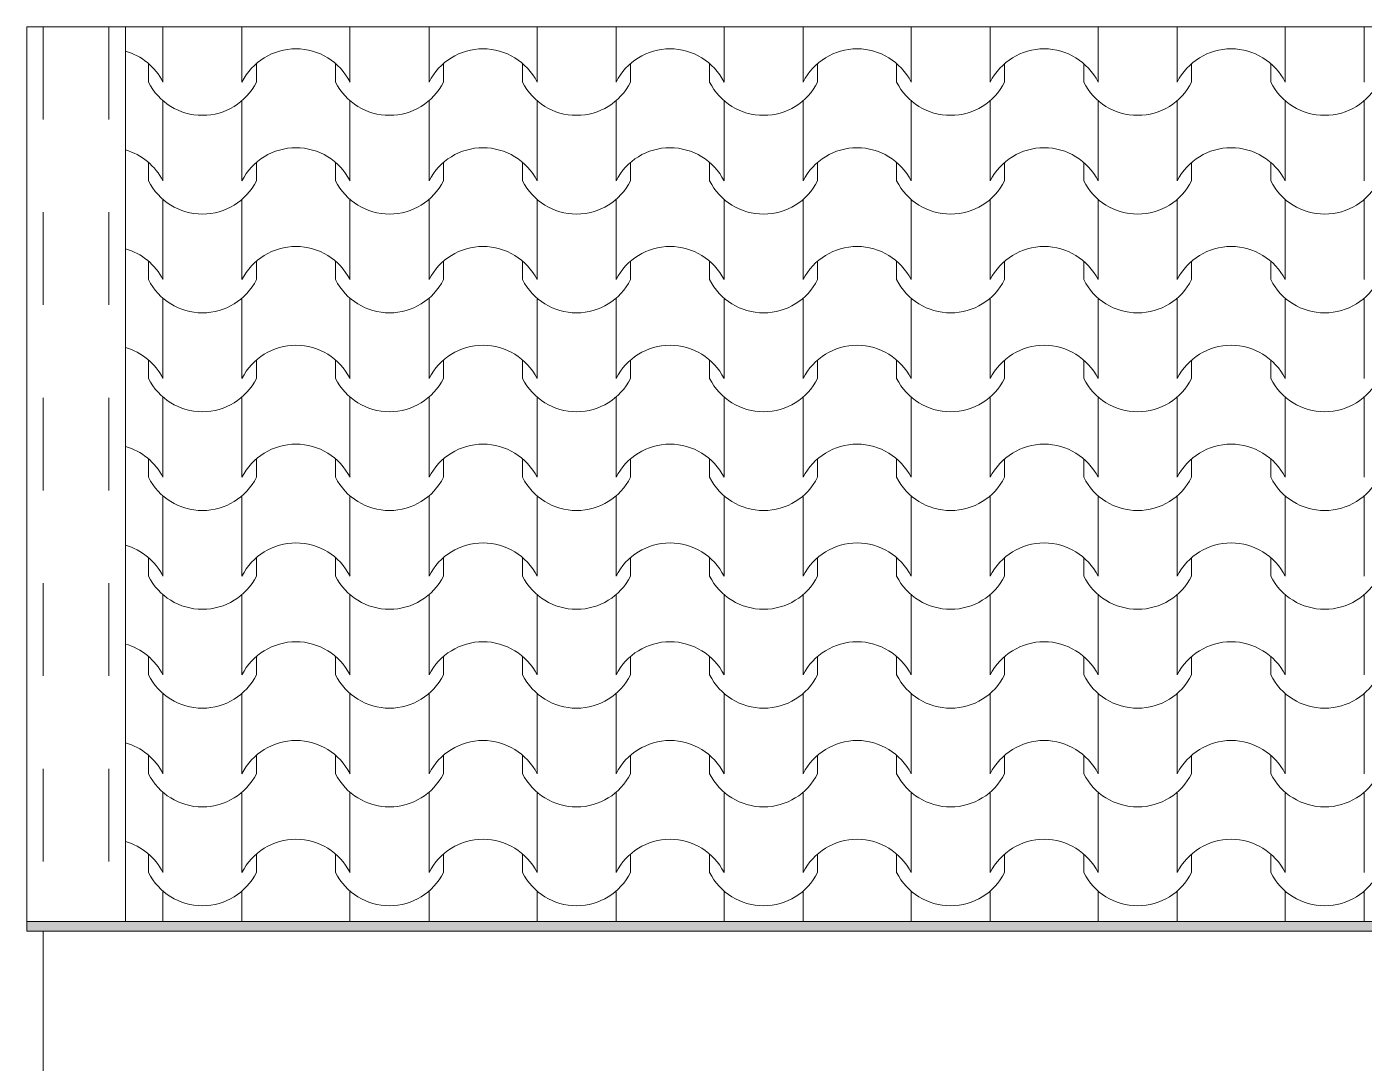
# Model space of a CAD drawing. Header units: feet. Extents: x 2791058 to 2855058, y -67651 to -18651.
# Drawn here: x 2802487 to 2804521, y -46602 to -45025 of the extents above; entities that cross this region are included whole.
import ezdxf

# ---------------------------------------------------------------- set-up
doc = ezdxf.new("R2010")
doc.units = ezdxf.units.FT
doc.header["$MEASUREMENT"] = 0
doc.linetypes.add('Dashed', pattern=[282.222223, 141.111112, -141.111112])
doc.layers.add('Shell - Roof_Pen_No__21', color=7, linetype='Continuous', lineweight=0)
doc.layers.add('Structural - Bearing_Pen_No__1', color=7, linetype='Continuous', lineweight=0)
doc.layers.add('Structural - Bearing_Pen_No__61', color=7, linetype='Continuous', lineweight=0, true_color=0x6a6a6a)
doc.layers.add('Structural - Bearing_Pen_No__62', color=7, linetype='Continuous', lineweight=0, true_color=0xaaaaaa)

# ---------------------------------------------------------------- blocks, each defined once
blk = doc.blocks.new('*X14', base_point=(2247653.8, -76425))
at = {"layer": 'Structural - Bearing_Pen_No__62', "color": 253, "linetype": 'Continuous', "lineweight": 0, "true_color": 0xaaaaaa}
for p, q in [((2802693.7, -45025.3), (2802693.7, -45048.5)), ((2802813.9, -45025.3), (2802813.9, -45048.5)), ((2802978.2, -45025.3), (2802978.2, -45048.5)), ((2803098.4, -45025.3), (2803098.4, -45048.5)), ((2803262.7, -45025.3), (2803262.7, -45048.5)), ((2803382.9, -45025.3), (2803382.9, -45048.5)), ((2803547.1, -45025.3), (2803547.1, -45048.5)), ((2803667.4, -45025.3), (2803667.4, -45048.5)), ((2803831.6, -45025.3), (2803831.6, -45048.5)), ((2803951.9, -45025.3), (2803951.9, -45048.5)), ((2804116.1, -45025.3), (2804116.1, -45048.5)), ((2804236.3, -45025.3), (2804236.3, -45048.5)), ((2804400.6, -45025.3), (2804400.6, -45048.5)), ((2804520.8, -45025.3), (2804520.8, -45048.5)), ((2802693.7, -45048.5), (2802693.7, -45109.5)), ((2802813.9, -45048.5), (2802813.9, -45109.5)), ((2802978.2, -45048.5), (2802978.2, -45109.5)), ((2803098.4, -45048.5), (2803098.4, -45109.5)), ((2803262.7, -45048.5), (2803262.7, -45109.5)), ((2803382.9, -45048.5), (2803382.9, -45109.5)), ((2803547.1, -45048.5), (2803547.1, -45109.5)), ((2803667.4, -45048.5), (2803667.4, -45109.5)), ((2803831.6, -45048.5), (2803831.6, -45109.5)), ((2803951.9, -45048.5), (2803951.9, -45109.5)), ((2804116.1, -45048.5), (2804116.1, -45109.5)), ((2804236.3, -45048.5), (2804236.3, -45109.5)), ((2804400.6, -45048.5), (2804400.6, -45109.5)), ((2804520.8, -45048.5), (2804520.8, -45109.5)), ((2802671.7, -45081.4), (2802671.7, -45109.5)), ((2802835.9, -45081.4), (2802835.9, -45109.5)), ((2802956.2, -45081.4), (2802956.2, -45109.5)), ((2803120.4, -45081.4), (2803120.4, -45109.5)), ((2803240.7, -45081.4), (2803240.7, -45109.5)), ((2803404.9, -45081.4), (2803404.9, -45109.5)), ((2803525.1, -45081.4), (2803525.1, -45109.5)), ((2803689.4, -45081.4), (2803689.4, -45109.5)), ((2803809.6, -45081.4), (2803809.6, -45109.5)), ((2803973.9, -45081.4), (2803973.9, -45109.5)), ((2804094.1, -45081.4), (2804094.1, -45109.5)), ((2804258.3, -45081.4), (2804258.3, -45109.5)), ((2804378.6, -45081.4), (2804378.6, -45109.5)), ((2802693.7, -45137.9), (2802693.7, -45198.8)), ((2802813.9, -45137.9), (2802813.9, -45198.8)), ((2802978.2, -45137.9), (2802978.2, -45198.8)), ((2803098.4, -45137.9), (2803098.4, -45198.8)), ((2803262.7, -45137.9), (2803262.7, -45198.8)), ((2803382.9, -45137.9), (2803382.9, -45198.8)), ((2803547.1, -45137.9), (2803547.1, -45198.8)), ((2803667.4, -45137.9), (2803667.4, -45198.8)), ((2803831.6, -45137.9), (2803831.6, -45198.8)), ((2803951.9, -45137.9), (2803951.9, -45198.8)), ((2804116.1, -45137.9), (2804116.1, -45198.8)), ((2804236.3, -45137.9), (2804236.3, -45198.8)), ((2804400.6, -45137.9), (2804400.6, -45198.8)), ((2804520.8, -45137.9), (2804520.8, -45198.8)), ((2802693.7, -45198.8), (2802693.7, -45259.8)), ((2802813.9, -45198.8), (2802813.9, -45259.8)), ((2802978.2, -45198.8), (2802978.2, -45259.8)), ((2803098.4, -45198.8), (2803098.4, -45259.8)), ((2803262.7, -45198.8), (2803262.7, -45259.8)), ((2803382.9, -45198.8), (2803382.9, -45259.8)), ((2803547.1, -45198.8), (2803547.1, -45259.8)), ((2803667.4, -45198.8), (2803667.4, -45259.8)), ((2803831.6, -45198.8), (2803831.6, -45259.8)), ((2803951.9, -45198.8), (2803951.9, -45259.8)), ((2804116.1, -45198.8), (2804116.1, -45259.8)), ((2804236.3, -45198.8), (2804236.3, -45259.8)), ((2804400.6, -45198.8), (2804400.6, -45259.8)), ((2804520.8, -45198.8), (2804520.8, -45259.8)), ((2802671.7, -45231.8), (2802671.7, -45259.8)), ((2802835.9, -45231.8), (2802835.9, -45259.8)), ((2802956.2, -45231.8), (2802956.2, -45259.8)), ((2803120.4, -45231.8), (2803120.4, -45259.8)), ((2803240.7, -45231.8), (2803240.7, -45259.8)), ((2803404.9, -45231.8), (2803404.9, -45259.8)), ((2803525.1, -45231.8), (2803525.1, -45259.8)), ((2803689.4, -45231.8), (2803689.4, -45259.8)), ((2803809.6, -45231.8), (2803809.6, -45259.8)), ((2803973.9, -45231.8), (2803973.9, -45259.8)), ((2804094.1, -45231.8), (2804094.1, -45259.8)), ((2804258.3, -45231.8), (2804258.3, -45259.8)), ((2804378.6, -45231.8), (2804378.6, -45259.8)), ((2802693.7, -45288.2), (2802693.7, -45349.2)), ((2802813.9, -45288.2), (2802813.9, -45349.2)), ((2802978.2, -45288.2), (2802978.2, -45349.2)), ((2803098.4, -45288.2), (2803098.4, -45349.2)), ((2803262.7, -45288.2), (2803262.7, -45349.2)), ((2803382.9, -45288.2), (2803382.9, -45349.2)), ((2803547.1, -45288.2), (2803547.1, -45349.2)), ((2803667.4, -45288.2), (2803667.4, -45349.2)), ((2803831.6, -45288.2), (2803831.6, -45349.2)), ((2803951.9, -45288.2), (2803951.9, -45349.2)), ((2804116.1, -45288.2), (2804116.1, -45349.2)), ((2804236.3, -45288.2), (2804236.3, -45349.2)), ((2804400.6, -45288.2), (2804400.6, -45349.2)), ((2804520.8, -45288.2), (2804520.8, -45349.2)), ((2802693.7, -45349.2), (2802693.7, -45410.1)), ((2802813.9, -45349.2), (2802813.9, -45410.1)), ((2802978.2, -45349.2), (2802978.2, -45410.1)), ((2803098.4, -45349.2), (2803098.4, -45410.1)), ((2803262.7, -45349.2), (2803262.7, -45410.1)), ((2803382.9, -45349.2), (2803382.9, -45410.1)), ((2803547.1, -45349.2), (2803547.1, -45410.1)), ((2803667.4, -45349.2), (2803667.4, -45410.1)), ((2803831.6, -45349.2), (2803831.6, -45410.1)), ((2803951.9, -45349.2), (2803951.9, -45410.1)), ((2804116.1, -45349.2), (2804116.1, -45410.1)), ((2804236.3, -45349.2), (2804236.3, -45410.1)), ((2804400.6, -45349.2), (2804400.6, -45410.1)), ((2804520.8, -45349.2), (2804520.8, -45410.1)), ((2802671.7, -45382.1), (2802671.7, -45410.1)), ((2802835.9, -45382.1), (2802835.9, -45410.1)), ((2802956.2, -45382.1), (2802956.2, -45410.1)), ((2803120.4, -45382.1), (2803120.4, -45410.1)), ((2803240.7, -45382.1), (2803240.7, -45410.1)), ((2803404.9, -45382.1), (2803404.9, -45410.1)), ((2803525.1, -45382.1), (2803525.1, -45410.1)), ((2803689.4, -45382.1), (2803689.4, -45410.1)), ((2803809.6, -45382.1), (2803809.6, -45410.1)), ((2803973.9, -45382.1), (2803973.9, -45410.1)), ((2804094.1, -45382.1), (2804094.1, -45410.1)), ((2804258.3, -45382.1), (2804258.3, -45410.1)), ((2804378.6, -45382.1), (2804378.6, -45410.1)), ((2802693.7, -45438.5), (2802693.7, -45499.5)), ((2802813.9, -45438.5), (2802813.9, -45499.5)), ((2802978.2, -45438.5), (2802978.2, -45499.5)), ((2803098.4, -45438.5), (2803098.4, -45499.5)), ((2803262.7, -45438.5), (2803262.7, -45499.5)), ((2803382.9, -45438.5), (2803382.9, -45499.5)), ((2803547.1, -45438.5), (2803547.1, -45499.5)), ((2803667.4, -45438.5), (2803667.4, -45499.5)), ((2803831.6, -45438.5), (2803831.6, -45499.5)), ((2803951.9, -45438.5), (2803951.9, -45499.5)), ((2804116.1, -45438.5), (2804116.1, -45499.5)), ((2804236.3, -45438.5), (2804236.3, -45499.5)), ((2804400.6, -45438.5), (2804400.6, -45499.5)), ((2804520.8, -45438.5), (2804520.8, -45499.5)), ((2802693.7, -45499.5), (2802693.7, -45560.5)), ((2802813.9, -45499.5), (2802813.9, -45560.5)), ((2802978.2, -45499.5), (2802978.2, -45560.5)), ((2803098.4, -45499.5), (2803098.4, -45560.5)), ((2803262.7, -45499.5), (2803262.7, -45560.5)), ((2803382.9, -45499.5), (2803382.9, -45560.5)), ((2803547.1, -45499.5), (2803547.1, -45560.5)), ((2803667.4, -45499.5), (2803667.4, -45560.5)), ((2803831.6, -45499.5), (2803831.6, -45560.5)), ((2803951.9, -45499.5), (2803951.9, -45560.5)), ((2804116.1, -45499.5), (2804116.1, -45560.5)), ((2804236.3, -45499.5), (2804236.3, -45560.5)), ((2804400.6, -45499.5), (2804400.6, -45560.5)), ((2804520.8, -45499.5), (2804520.8, -45560.5)), ((2802671.7, -45532.5), (2802671.7, -45560.5)), ((2802835.9, -45532.5), (2802835.9, -45560.5)), ((2802956.2, -45532.5), (2802956.2, -45560.5)), ((2803120.4, -45532.5), (2803120.4, -45560.5)), ((2803240.7, -45532.5), (2803240.7, -45560.5)), ((2803404.9, -45532.5), (2803404.9, -45560.5)), ((2803525.1, -45532.5), (2803525.1, -45560.5)), ((2803689.4, -45532.5), (2803689.4, -45560.5)), ((2803809.6, -45532.5), (2803809.6, -45560.5)), ((2803973.9, -45532.5), (2803973.9, -45560.5)), ((2804094.1, -45532.5), (2804094.1, -45560.5)), ((2804258.3, -45532.5), (2804258.3, -45560.5)), ((2804378.6, -45532.5), (2804378.6, -45560.5)), ((2802693.7, -45588.9), (2802693.7, -45649.9)), ((2802813.9, -45588.9), (2802813.9, -45649.9)), ((2802978.2, -45588.9), (2802978.2, -45649.9)), ((2803098.4, -45588.9), (2803098.4, -45649.9)), ((2803262.7, -45588.9), (2803262.7, -45649.9)), ((2803382.9, -45588.9), (2803382.9, -45649.9)), ((2803547.1, -45588.9), (2803547.1, -45649.9)), ((2803667.4, -45588.9), (2803667.4, -45649.9)), ((2803831.6, -45588.9), (2803831.6, -45649.9)), ((2803951.9, -45588.9), (2803951.9, -45649.9)), ((2804116.1, -45588.9), (2804116.1, -45649.9)), ((2804236.3, -45588.9), (2804236.3, -45649.9)), ((2804400.6, -45588.9), (2804400.6, -45649.9)), ((2804520.8, -45588.9), (2804520.8, -45649.9)), ((2802693.7, -45649.9), (2802693.7, -45710.8)), ((2802813.9, -45649.9), (2802813.9, -45710.8)), ((2802978.2, -45649.9), (2802978.2, -45710.8)), ((2803098.4, -45649.9), (2803098.4, -45710.8)), ((2803262.7, -45649.9), (2803262.7, -45710.8)), ((2803382.9, -45649.9), (2803382.9, -45710.8)), ((2803547.1, -45649.9), (2803547.1, -45710.8)), ((2803667.4, -45649.9), (2803667.4, -45710.8)), ((2803831.6, -45649.9), (2803831.6, -45710.8)), ((2803951.9, -45649.9), (2803951.9, -45710.8)), ((2804116.1, -45649.9), (2804116.1, -45710.8)), ((2804236.3, -45649.9), (2804236.3, -45710.8)), ((2804400.6, -45649.9), (2804400.6, -45710.8)), ((2804520.8, -45649.9), (2804520.8, -45710.8)), ((2802671.7, -45682.8), (2802671.7, -45710.8)), ((2802835.9, -45682.8), (2802835.9, -45710.8)), ((2802956.2, -45682.8), (2802956.2, -45710.8)), ((2803120.4, -45682.8), (2803120.4, -45710.8)), ((2803240.7, -45682.8), (2803240.7, -45710.8)), ((2803404.9, -45682.8), (2803404.9, -45710.8)), ((2803525.1, -45682.8), (2803525.1, -45710.8)), ((2803689.4, -45682.8), (2803689.4, -45710.8)), ((2803809.6, -45682.8), (2803809.6, -45710.8)), ((2803973.9, -45682.8), (2803973.9, -45710.8)), ((2804094.1, -45682.8), (2804094.1, -45710.8)), ((2804258.3, -45682.8), (2804258.3, -45710.8)), ((2804378.6, -45682.8), (2804378.6, -45710.8)), ((2802693.7, -45739.2), (2802693.7, -45800.2)), ((2802813.9, -45739.2), (2802813.9, -45800.2)), ((2802978.2, -45739.2), (2802978.2, -45800.2)), ((2803098.4, -45739.2), (2803098.4, -45800.2)), ((2803262.7, -45739.2), (2803262.7, -45800.2)), ((2803382.9, -45739.2), (2803382.9, -45800.2)), ((2803547.1, -45739.2), (2803547.1, -45800.2)), ((2803667.4, -45739.2), (2803667.4, -45800.2)), ((2803831.6, -45739.2), (2803831.6, -45800.2)), ((2803951.9, -45739.2), (2803951.9, -45800.2)), ((2804116.1, -45739.2), (2804116.1, -45800.2)), ((2804236.3, -45739.2), (2804236.3, -45800.2)), ((2804400.6, -45739.2), (2804400.6, -45800.2)), ((2804520.8, -45739.2), (2804520.8, -45800.2)), ((2802693.7, -45800.2), (2802693.7, -45861.2)), ((2802813.9, -45800.2), (2802813.9, -45861.2)), ((2802978.2, -45800.2), (2802978.2, -45861.2)), ((2803098.4, -45800.2), (2803098.4, -45861.2)), ((2803262.7, -45800.2), (2803262.7, -45861.2)), ((2803382.9, -45800.2), (2803382.9, -45861.2)), ((2803547.1, -45800.2), (2803547.1, -45861.2)), ((2803667.4, -45800.2), (2803667.4, -45861.2)), ((2803831.6, -45800.2), (2803831.6, -45861.2)), ((2803951.9, -45800.2), (2803951.9, -45861.2)), ((2804116.1, -45800.2), (2804116.1, -45861.2)), ((2804236.3, -45800.2), (2804236.3, -45861.2)), ((2804400.6, -45800.2), (2804400.6, -45861.2)), ((2804520.8, -45800.2), (2804520.8, -45861.2)), ((2802671.7, -45833.1), (2802671.7, -45861.2)), ((2802835.9, -45833.1), (2802835.9, -45861.2)), ((2802956.2, -45833.1), (2802956.2, -45861.2)), ((2803120.4, -45833.1), (2803120.4, -45861.2)), ((2803240.7, -45833.1), (2803240.7, -45861.2)), ((2803404.9, -45833.1), (2803404.9, -45861.2)), ((2803525.1, -45833.1), (2803525.1, -45861.2)), ((2803689.4, -45833.1), (2803689.4, -45861.2)), ((2803809.6, -45833.1), (2803809.6, -45861.2)), ((2803973.9, -45833.1), (2803973.9, -45861.2)), ((2804094.1, -45833.1), (2804094.1, -45861.2)), ((2804258.3, -45833.1), (2804258.3, -45861.2)), ((2804378.6, -45833.1), (2804378.6, -45861.2)), ((2802693.7, -45889.6), (2802693.7, -45950.5)), ((2802813.9, -45889.6), (2802813.9, -45950.5)), ((2802978.2, -45889.6), (2802978.2, -45950.5)), ((2803098.4, -45889.6), (2803098.4, -45950.5)), ((2803262.7, -45889.6), (2803262.7, -45950.5)), ((2803382.9, -45889.6), (2803382.9, -45950.5)), ((2803547.1, -45889.6), (2803547.1, -45950.5)), ((2803667.4, -45889.6), (2803667.4, -45950.5)), ((2803831.6, -45889.6), (2803831.6, -45950.5)), ((2803951.9, -45889.6), (2803951.9, -45950.5)), ((2804116.1, -45889.6), (2804116.1, -45950.5)), ((2804236.3, -45889.6), (2804236.3, -45950.5)), ((2804400.6, -45889.6), (2804400.6, -45950.5)), ((2804520.8, -45889.6), (2804520.8, -45950.5)), ((2802693.7, -45950.5), (2802693.7, -46011.5)), ((2802813.9, -45950.5), (2802813.9, -46011.5)), ((2802978.2, -45950.5), (2802978.2, -46011.5)), ((2803098.4, -45950.5), (2803098.4, -46011.5)), ((2803262.7, -45950.5), (2803262.7, -46011.5)), ((2803382.9, -45950.5), (2803382.9, -46011.5)), ((2803547.1, -45950.5), (2803547.1, -46011.5)), ((2803667.4, -45950.5), (2803667.4, -46011.5)), ((2803831.6, -45950.5), (2803831.6, -46011.5)), ((2803951.9, -45950.5), (2803951.9, -46011.5)), ((2804116.1, -45950.5), (2804116.1, -46011.5)), ((2804236.3, -45950.5), (2804236.3, -46011.5)), ((2804400.6, -45950.5), (2804400.6, -46011.5)), ((2804520.8, -45950.5), (2804520.8, -46011.5)), ((2802671.7, -45983.5), (2802671.7, -46011.5)), ((2802835.9, -45983.5), (2802835.9, -46011.5)), ((2802956.2, -45983.5), (2802956.2, -46011.5)), ((2803120.4, -45983.5), (2803120.4, -46011.5)), ((2803240.7, -45983.5), (2803240.7, -46011.5)), ((2803404.9, -45983.5), (2803404.9, -46011.5)), ((2803525.1, -45983.5), (2803525.1, -46011.5)), ((2803689.4, -45983.5), (2803689.4, -46011.5)), ((2803809.6, -45983.5), (2803809.6, -46011.5)), ((2803973.9, -45983.5), (2803973.9, -46011.5)), ((2804094.1, -45983.5), (2804094.1, -46011.5)), ((2804258.3, -45983.5), (2804258.3, -46011.5)), ((2804378.6, -45983.5), (2804378.6, -46011.5)), ((2802693.7, -46039.9), (2802693.7, -46100.9)), ((2802813.9, -46039.9), (2802813.9, -46100.9)), ((2802978.2, -46039.9), (2802978.2, -46100.9)), ((2803098.4, -46039.9), (2803098.4, -46100.9)), ((2803262.7, -46039.9), (2803262.7, -46100.9)), ((2803382.9, -46039.9), (2803382.9, -46100.9)), ((2803547.1, -46039.9), (2803547.1, -46100.9)), ((2803667.4, -46039.9), (2803667.4, -46100.9)), ((2803831.6, -46039.9), (2803831.6, -46100.9)), ((2803951.9, -46039.9), (2803951.9, -46100.9)), ((2804116.1, -46039.9), (2804116.1, -46100.9)), ((2804236.3, -46039.9), (2804236.3, -46100.9)), ((2804400.6, -46039.9), (2804400.6, -46100.9)), ((2804520.8, -46039.9), (2804520.8, -46100.9)), ((2802693.7, -46100.9), (2802693.7, -46161.8)), ((2802813.9, -46100.9), (2802813.9, -46161.8)), ((2802978.2, -46100.9), (2802978.2, -46161.8)), ((2803098.4, -46100.9), (2803098.4, -46161.8)), ((2803262.7, -46100.9), (2803262.7, -46161.8)), ((2803382.9, -46100.9), (2803382.9, -46161.8)), ((2803547.1, -46100.9), (2803547.1, -46161.8)), ((2803667.4, -46100.9), (2803667.4, -46161.8)), ((2803831.6, -46100.9), (2803831.6, -46161.8)), ((2803951.9, -46100.9), (2803951.9, -46161.8)), ((2804116.1, -46100.9), (2804116.1, -46161.8)), ((2804236.3, -46100.9), (2804236.3, -46161.8)), ((2804400.6, -46100.9), (2804400.6, -46161.8)), ((2804520.8, -46100.9), (2804520.8, -46161.8)), ((2802671.7, -46133.8), (2802671.7, -46161.8)), ((2802835.9, -46133.8), (2802835.9, -46161.8)), ((2802956.2, -46133.8), (2802956.2, -46161.8)), ((2803120.4, -46133.8), (2803120.4, -46161.8)), ((2803240.7, -46133.8), (2803240.7, -46161.8)), ((2803404.9, -46133.8), (2803404.9, -46161.8)), ((2803525.1, -46133.8), (2803525.1, -46161.8)), ((2803689.4, -46133.8), (2803689.4, -46161.8)), ((2803809.6, -46133.8), (2803809.6, -46161.8)), ((2803973.9, -46133.8), (2803973.9, -46161.8)), ((2804094.1, -46133.8), (2804094.1, -46161.8)), ((2804258.3, -46133.8), (2804258.3, -46161.8)), ((2804378.6, -46133.8), (2804378.6, -46161.8)), ((2802693.7, -46190.2), (2802693.7, -46251.2)), ((2802813.9, -46190.2), (2802813.9, -46251.2)), ((2802978.2, -46190.2), (2802978.2, -46251.2)), ((2803098.4, -46190.2), (2803098.4, -46251.2)), ((2803262.7, -46190.2), (2803262.7, -46251.2)), ((2803382.9, -46190.2), (2803382.9, -46251.2)), ((2803547.1, -46190.2), (2803547.1, -46251.2)), ((2803667.4, -46190.2), (2803667.4, -46251.2)), ((2803831.6, -46190.2), (2803831.6, -46251.2)), ((2803951.9, -46190.2), (2803951.9, -46251.2)), ((2804116.1, -46190.2), (2804116.1, -46251.2)), ((2804236.3, -46190.2), (2804236.3, -46251.2)), ((2804400.6, -46190.2), (2804400.6, -46251.2)), ((2804520.8, -46190.2), (2804520.8, -46251.2)), ((2802693.7, -46251.2), (2802693.7, -46312.2)), ((2802813.9, -46251.2), (2802813.9, -46312.2)), ((2802978.2, -46251.2), (2802978.2, -46312.2)), ((2803098.4, -46251.2), (2803098.4, -46312.2)), ((2803262.7, -46251.2), (2803262.7, -46312.2)), ((2803382.9, -46251.2), (2803382.9, -46312.2)), ((2803547.1, -46251.2), (2803547.1, -46312.2)), ((2803667.4, -46251.2), (2803667.4, -46312.2)), ((2803831.6, -46251.2), (2803831.6, -46312.2)), ((2803951.9, -46251.2), (2803951.9, -46312.2)), ((2804116.1, -46251.2), (2804116.1, -46312.2)), ((2804236.3, -46251.2), (2804236.3, -46312.2)), ((2804400.6, -46251.2), (2804400.6, -46312.2)), ((2804520.8, -46251.2), (2804520.8, -46312.2)), ((2802671.7, -46284.1), (2802671.7, -46312.2)), ((2802835.9, -46284.1), (2802835.9, -46312.2)), ((2802956.2, -46284.1), (2802956.2, -46312.2)), ((2803120.4, -46284.1), (2803120.4, -46312.2)), ((2803240.7, -46284.1), (2803240.7, -46312.2)), ((2803404.9, -46284.1), (2803404.9, -46312.2)), ((2803525.1, -46284.1), (2803525.1, -46312.2)), ((2803689.4, -46284.1), (2803689.4, -46312.2)), ((2803809.6, -46284.1), (2803809.6, -46312.2)), ((2803973.9, -46284.1), (2803973.9, -46312.2)), ((2804094.1, -46284.1), (2804094.1, -46312.2)), ((2804258.3, -46284.1), (2804258.3, -46312.2)), ((2804378.6, -46284.1), (2804378.6, -46312.2)), ((2802693.7, -46340.6), (2802693.7, -46386.5)), ((2802813.9, -46340.6), (2802813.9, -46386.5)), ((2802978.2, -46340.6), (2802978.2, -46386.5)), ((2803098.4, -46340.6), (2803098.4, -46386.5)), ((2803262.7, -46340.6), (2803262.7, -46386.5)), ((2803382.9, -46340.6), (2803382.9, -46386.5)), ((2803547.1, -46340.6), (2803547.1, -46386.5)), ((2803667.4, -46340.6), (2803667.4, -46386.5)), ((2803831.6, -46340.6), (2803831.6, -46386.5)), ((2803951.9, -46340.6), (2803951.9, -46386.5)), ((2804116.1, -46340.6), (2804116.1, -46386.5)), ((2804236.3, -46340.6), (2804236.3, -46386.5)), ((2804400.6, -46340.6), (2804400.6, -46386.5)), ((2804520.8, -46340.6), (2804520.8, -46386.5))]:
    blk.add_line(p, q, dxfattribs=at)
for centre, radius, start, end in [((2802611.3, -45151.4), 92.5, 26.9885, 74.1368), ((2802896.3, -45151.4), 92.5, 90.1705, 153.0115), ((2802895.8, -45151.4), 92.5, 26.9885, 89.8295), ((2803180.8, -45151.4), 92.5, 90.1705, 153.0115), ((2803180.3, -45151.4), 92.5, 26.9885, 89.8295), ((2803465.3, -45151.4), 92.5, 90.1705, 153.0115), ((2803464.7, -45151.4), 92.5, 26.9885, 89.8295), ((2803749.8, -45151.4), 92.5, 90.1705, 153.0115), ((2803749.2, -45151.4), 92.5, 26.9885, 89.8295), ((2804034.3, -45151.4), 92.5, 90.1705, 153.0115), ((2804033.7, -45151.4), 92.5, 26.9885, 89.8295), ((2804318.7, -45151.4), 92.5, 90.1705, 153.0115), ((2804318.2, -45151.4), 92.5, 26.9885, 89.8295), ((2802753.8, -45068.2), 91.9, 206.7044, 333.2956), ((2803038.3, -45068.2), 91.9, 206.7044, 333.2956), ((2803322.8, -45068.2), 91.9, 206.7044, 333.2956), ((2803607.3, -45068.2), 91.9, 206.7044, 333.2956), ((2803891.7, -45068.2), 91.9, 206.7044, 333.2956), ((2804176.2, -45068.2), 91.9, 206.7044, 333.2956), ((2804460.7, -45068.2), 91.9, 206.7044, 333.2956), ((2802611.3, -45301.8), 92.5, 26.9885, 74.1368), ((2802896.3, -45301.8), 92.5, 90.1705, 153.0115), ((2802895.8, -45301.8), 92.5, 26.9885, 89.8295), ((2803180.8, -45301.8), 92.5, 90.1705, 153.0115), ((2803180.3, -45301.8), 92.5, 26.9885, 89.8295), ((2803465.3, -45301.8), 92.5, 90.1705, 153.0115), ((2803464.7, -45301.8), 92.5, 26.9885, 89.8295), ((2803749.8, -45301.8), 92.5, 90.1705, 153.0115), ((2803749.2, -45301.8), 92.5, 26.9885, 89.8295), ((2804034.3, -45301.8), 92.5, 90.1705, 153.0115), ((2804033.7, -45301.8), 92.5, 26.9885, 89.8295), ((2804318.7, -45301.8), 92.5, 90.1705, 153.0115), ((2804318.2, -45301.8), 92.5, 26.9885, 89.8295), ((2802753.8, -45218.5), 91.9, 206.7044, 333.2956), ((2803038.3, -45218.5), 91.9, 206.7044, 333.2956), ((2803322.8, -45218.5), 91.9, 206.7044, 333.2956), ((2803607.3, -45218.5), 91.9, 206.7044, 333.2956), ((2803891.7, -45218.5), 91.9, 206.7044, 333.2956), ((2804176.2, -45218.5), 91.9, 206.7044, 333.2956), ((2804460.7, -45218.5), 91.9, 206.7044, 333.2956), ((2802611.3, -45452.1), 92.5, 26.9885, 74.1368), ((2802896.3, -45452.1), 92.5, 90.1705, 153.0115), ((2802895.8, -45452.1), 92.5, 26.9885, 89.8295), ((2803180.8, -45452.1), 92.5, 90.1705, 153.0115), ((2803180.3, -45452.1), 92.5, 26.9885, 89.8295), ((2803465.3, -45452.1), 92.5, 90.1705, 153.0115), ((2803464.7, -45452.1), 92.5, 26.9885, 89.8295), ((2803749.8, -45452.1), 92.5, 90.1705, 153.0115), ((2803749.2, -45452.1), 92.5, 26.9885, 89.8295), ((2804034.3, -45452.1), 92.5, 90.1705, 153.0115), ((2804033.7, -45452.1), 92.5, 26.9885, 89.8295), ((2804318.7, -45452.1), 92.5, 90.1705, 153.0115), ((2804318.2, -45452.1), 92.5, 26.9885, 89.8295), ((2802753.8, -45368.8), 91.9, 206.7044, 333.2956), ((2803038.3, -45368.8), 91.9, 206.7044, 333.2956), ((2803322.8, -45368.8), 91.9, 206.7044, 333.2956), ((2803607.3, -45368.8), 91.9, 206.7044, 333.2956), ((2803891.7, -45368.8), 91.9, 206.7044, 333.2956), ((2804176.2, -45368.8), 91.9, 206.7044, 333.2956), ((2804460.7, -45368.8), 91.9, 206.7044, 333.2956), ((2802611.3, -45602.4), 92.5, 26.9885, 74.1368), ((2802896.3, -45602.4), 92.5, 90.1705, 153.0115), ((2802895.8, -45602.4), 92.5, 26.9885, 89.8295), ((2803180.8, -45602.4), 92.5, 90.1705, 153.0115), ((2803180.3, -45602.4), 92.5, 26.9885, 89.8295), ((2803465.3, -45602.4), 92.5, 90.1705, 153.0115), ((2803464.7, -45602.4), 92.5, 26.9885, 89.8295), ((2803749.8, -45602.4), 92.5, 90.1705, 153.0115), ((2803749.2, -45602.4), 92.5, 26.9885, 89.8295), ((2804034.3, -45602.4), 92.5, 90.1705, 153.0115), ((2804033.7, -45602.4), 92.5, 26.9885, 89.8295), ((2804318.7, -45602.4), 92.5, 90.1705, 153.0115), ((2804318.2, -45602.4), 92.5, 26.9885, 89.8295), ((2802753.8, -45519.2), 91.9, 206.7044, 333.2956), ((2803038.3, -45519.2), 91.9, 206.7044, 333.2956), ((2803322.8, -45519.2), 91.9, 206.7044, 333.2956), ((2803607.3, -45519.2), 91.9, 206.7044, 333.2956), ((2803891.7, -45519.2), 91.9, 206.7044, 333.2956), ((2804176.2, -45519.2), 91.9, 206.7044, 333.2956), ((2804460.7, -45519.2), 91.9, 206.7044, 333.2956), ((2802611.3, -45752.8), 92.5, 26.9885, 74.1368), ((2802896.3, -45752.8), 92.5, 90.1705, 153.0115), ((2802895.8, -45752.8), 92.5, 26.9885, 89.8295), ((2803180.8, -45752.8), 92.5, 90.1705, 153.0115), ((2803180.3, -45752.8), 92.5, 26.9885, 89.8295), ((2803465.3, -45752.8), 92.5, 90.1705, 153.0115), ((2803464.7, -45752.8), 92.5, 26.9885, 89.8295), ((2803749.8, -45752.8), 92.5, 90.1705, 153.0115), ((2803749.2, -45752.8), 92.5, 26.9885, 89.8295), ((2804034.3, -45752.8), 92.5, 90.1705, 153.0115), ((2804033.7, -45752.8), 92.5, 26.9885, 89.8295), ((2804318.7, -45752.8), 92.5, 90.1705, 153.0115), ((2804318.2, -45752.8), 92.5, 26.9885, 89.8295), ((2802753.8, -45669.5), 91.9, 206.7044, 333.2956), ((2803038.3, -45669.5), 91.9, 206.7044, 333.2956), ((2803322.8, -45669.5), 91.9, 206.7044, 333.2956), ((2803607.3, -45669.5), 91.9, 206.7044, 333.2956), ((2803891.7, -45669.5), 91.9, 206.7044, 333.2956), ((2804176.2, -45669.5), 91.9, 206.7044, 333.2956), ((2804460.7, -45669.5), 91.9, 206.7044, 333.2956), ((2802896.3, -45903.1), 92.5, 90.1705, 153.0115), ((2802895.8, -45903.1), 92.5, 26.9885, 89.8295), ((2803180.8, -45903.1), 92.5, 90.1705, 153.0115), ((2803180.3, -45903.1), 92.5, 26.9885, 89.8295), ((2803465.3, -45903.1), 92.5, 90.1705, 153.0115), ((2803464.7, -45903.1), 92.5, 26.9885, 89.8295), ((2803749.8, -45903.1), 92.5, 90.1705, 153.0115), ((2803749.2, -45903.1), 92.5, 26.9885, 89.8295), ((2804034.3, -45903.1), 92.5, 90.1705, 153.0115), ((2804033.7, -45903.1), 92.5, 26.9885, 89.8295), ((2804318.7, -45903.1), 92.5, 90.1705, 153.0115), ((2804318.2, -45903.1), 92.5, 26.9885, 89.8295), ((2802611.3, -45903.1), 92.5, 26.9885, 74.1368), ((2802753.8, -45819.8), 91.9, 206.7044, 333.2956), ((2803038.3, -45819.8), 91.9, 206.7044, 333.2956), ((2803322.8, -45819.8), 91.9, 206.7044, 333.2956), ((2803607.3, -45819.8), 91.9, 206.7044, 333.2956), ((2803891.7, -45819.8), 91.9, 206.7044, 333.2956), ((2804176.2, -45819.8), 91.9, 206.7044, 333.2956), ((2804460.7, -45819.8), 91.9, 206.7044, 333.2956), ((2802611.3, -46053.5), 92.5, 26.9885, 74.1368), ((2802896.3, -46053.5), 92.5, 90.1705, 153.0115), ((2802895.8, -46053.5), 92.5, 26.9885, 89.8295), ((2803180.8, -46053.5), 92.5, 90.1705, 153.0115), ((2803180.3, -46053.5), 92.5, 26.9885, 89.8295), ((2803465.3, -46053.5), 92.5, 90.1705, 153.0115), ((2803464.7, -46053.5), 92.5, 26.9885, 89.8295), ((2803749.8, -46053.5), 92.5, 90.1705, 153.0115), ((2803749.2, -46053.5), 92.5, 26.9885, 89.8295), ((2804034.3, -46053.5), 92.5, 90.1705, 153.0115), ((2804033.7, -46053.5), 92.5, 26.9885, 89.8295), ((2804318.7, -46053.5), 92.5, 90.1705, 153.0115), ((2804318.2, -46053.5), 92.5, 26.9885, 89.8295), ((2802753.8, -45970.2), 91.9, 206.7044, 333.2956), ((2803038.3, -45970.2), 91.9, 206.7044, 333.2956), ((2803322.8, -45970.2), 91.9, 206.7044, 333.2956), ((2803607.3, -45970.2), 91.9, 206.7044, 333.2956), ((2803891.7, -45970.2), 91.9, 206.7044, 333.2956), ((2804176.2, -45970.2), 91.9, 206.7044, 333.2956), ((2804460.7, -45970.2), 91.9, 206.7044, 333.2956), ((2802611.3, -46203.8), 92.5, 26.9885, 74.1368), ((2802896.3, -46203.8), 92.5, 90.1705, 153.0115), ((2802895.8, -46203.8), 92.5, 26.9885, 89.8295), ((2803180.8, -46203.8), 92.5, 90.1705, 153.0115), ((2803180.3, -46203.8), 92.5, 26.9885, 89.8295), ((2803465.3, -46203.8), 92.5, 90.1705, 153.0115), ((2803464.7, -46203.8), 92.5, 26.9885, 89.8295), ((2803749.8, -46203.8), 92.5, 90.1705, 153.0115), ((2803749.2, -46203.8), 92.5, 26.9885, 89.8295), ((2804034.3, -46203.8), 92.5, 90.1705, 153.0115), ((2804033.7, -46203.8), 92.5, 26.9885, 89.8295), ((2804318.7, -46203.8), 92.5, 90.1705, 153.0115), ((2804318.2, -46203.8), 92.5, 26.9885, 89.8295), ((2802753.8, -46120.5), 91.9, 206.7044, 333.2956), ((2803038.3, -46120.5), 91.9, 206.7044, 333.2956), ((2803322.8, -46120.5), 91.9, 206.7044, 333.2956), ((2803607.3, -46120.5), 91.9, 206.7044, 333.2956), ((2803891.7, -46120.5), 91.9, 206.7044, 333.2956), ((2804176.2, -46120.5), 91.9, 206.7044, 333.2956), ((2804460.7, -46120.5), 91.9, 206.7044, 333.2956), ((2802611.3, -46354.1), 92.5, 26.9885, 74.1368), ((2802896.3, -46354.1), 92.5, 90.1705, 153.0115), ((2802895.8, -46354.1), 92.5, 26.9885, 89.8295), ((2803180.8, -46354.1), 92.5, 90.1705, 153.0115), ((2803180.3, -46354.1), 92.5, 26.9885, 89.8295), ((2803465.3, -46354.1), 92.5, 90.1705, 153.0115), ((2803464.7, -46354.1), 92.5, 26.9885, 89.8295), ((2803749.8, -46354.1), 92.5, 90.1705, 153.0115), ((2803749.2, -46354.1), 92.5, 26.9885, 89.8295), ((2804034.3, -46354.1), 92.5, 90.1705, 153.0115), ((2804033.7, -46354.1), 92.5, 26.9885, 89.8295), ((2804318.7, -46354.1), 92.5, 90.1705, 153.0115), ((2804318.2, -46354.1), 92.5, 26.9885, 89.8295), ((2802753.8, -46270.9), 91.9, 206.7044, 333.2956), ((2803038.3, -46270.9), 91.9, 206.7044, 333.2956), ((2803322.8, -46270.9), 91.9, 206.7044, 333.2956), ((2803607.3, -46270.9), 91.9, 206.7044, 333.2956), ((2803891.7, -46270.9), 91.9, 206.7044, 333.2956), ((2804176.2, -46270.9), 91.9, 206.7044, 333.2956), ((2804460.7, -46270.9), 91.9, 206.7044, 333.2956)]:
    blk.add_arc(centre, radius, start, end, dxfattribs=at)
blk = doc.blocks.new('Fill_7', base_point=(2247653.8, -74225))
at = {"layer": 'Structural - Bearing_Pen_No__1', "color": 7, "linetype": 'Continuous', "lineweight": 0}
for p, q in [((2805556.6, -45025.3), (2802636.6, -45025.3)), ((2802636.6, -45025.3), (2802636.6, -46386.5)), ((2802636.6, -46386.5), (2810586.6, -46386.5))]:
    blk.add_line(p, q, dxfattribs=at)
at = {"layer": 'Structural - Bearing_Pen_No__62', "color": 253, "linetype": 'Continuous', "lineweight": 0, "true_color": 0xaaaaaa}
blk.add_blockref('*X14', (2247653.8, -76425), dxfattribs=at)

msp = doc.modelspace()

# ---------------------------------------------------------------- hatches: boundary and pattern name
at = {"layer": 'Structural - Bearing_Pen_No__61', "linetype": 'Continuous', "lineweight": 0, "true_color": 0x6a6a6a}
msp.add_hatch(color=251, dxfattribs=at).paths.add_polyline_path([(2810736.6, -46401.5), (2810736.6, -46386.5), (2810586.6, -46386.5), (2802636.6, -46386.5), (2802486.6, -46386.5), (2802486.6, -46401.5), (2802511.6, -46401.5), (2810311.6, -46401.5)])

# ---------------------------------------------------------------- linework, layer by layer
at = {"layer": 'Shell - Roof_Pen_No__21', "color": 7, "linetype": 'Continuous', "lineweight": 0}
for p, q in [((2805556.6, -45025.3), (2802486.6, -45025.3)), ((2802486.6, -45025.3), (2802486.6, -46401.5)), ((2802636.6, -45025.3), (2802636.6, -46386.5)), ((2802636.6, -46386.5), (2802486.6, -46386.5)), ((2810311.6, -46401.5), (2802486.6, -46401.5)), ((2802511.6, -46401.5), (2810711.6, -46401.5)), ((2802511.6, -46651.5), (2802511.6, -46401.5))]:
    msp.add_line(p, q, dxfattribs=at)
at = {"layer": 'Shell - Roof_Pen_No__21', "color": 7, "linetype": 'Dashed', "lineweight": 0}
for p, q in [((2802511.6, -45025.3), (2802511.6, -46386.5)), ((2802611.6, -45025.3), (2802611.6, -46386.5))]:
    msp.add_line(p, q, dxfattribs=at)
at = {"layer": 'Structural - Bearing_Pen_No__61', "color": 251, "linetype": 'Continuous', "lineweight": 0, "true_color": 0x6a6a6a, "flags": 128}
msp.add_lwpolyline([(2810736.6, -46401.5), (2810736.6, -46386.5), (2810586.6, -46386.5), (2802636.6, -46386.5), (2802486.6, -46386.5), (2802486.6, -46401.5), (2802511.6, -46401.5), (2810311.6, -46401.5)], close=True, dxfattribs=at)

# ---------------------------------------------------------------- block references
at = {"layer": 'Structural - Bearing_Pen_No__62', "color": 253, "linetype": 'Continuous', "lineweight": 0, "true_color": 0xaaaaaa}
msp.add_blockref('Fill_7', (2247653.8, -74225), dxfattribs=at)

doc.saveas('drawing.dxf')
